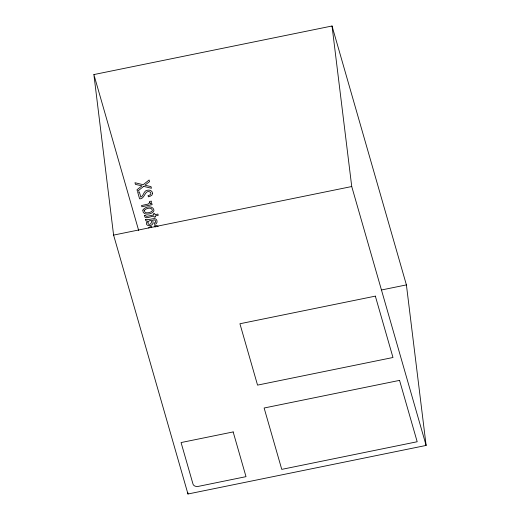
<?xml version="1.0" encoding="UTF-8"?>
<svg xmlns="http://www.w3.org/2000/svg" width="520" height="520" viewBox="0 0 520 520"><rect width="100%" height="100%" fill="white"/><g stroke="black" fill="none" stroke-linecap="round" stroke-linejoin="round"><path stroke-width="0.78" d="M93.88 74.568L332.026 26L406.406 284.901L426.121 445.432L187.974 494L113.594 235.099L93.88 74.568L138.691 230.536M113.594 235.099L351.735 186.531L332.026 26M381.797 289.919L406.406 284.901M155.779 226.844L154.863 226.844L154.524 225.674L156.37 225.622L158.178 226.33M351.735 186.531L426.121 445.432M151.678 227.494L151.34 226.323L149.675 227.032A3.607 2.548 -7 0 0 148.642 227.936M187.779 492.394L187.974 494M144.417 215.618C144.781 220.279 151.626 215.722 153.959 216.177L154.238 217.152L155.642 216.859L155.363 215.891L158.23 215.306L157.885 214.084L155.019 214.669L154.687 213.525L153.276 213.811L153.608 214.955L146.906 216.327L146.113 216.216L145.782 215.339L144.417 215.618M145.457 219.414L145.834 220.786L147.427 221.072C142.72 227.389 155.916 227.149 152.542 220.363L154.245 219.823L155.311 220.519L155.669 222.066L154.16 223.243L154.486 224.367C157.937 224.322 157.885 219.083 154.739 218.576C151.417 218.777 147.94 220.097 145.457 219.414M149.727 202.319L148.421 204.003L141.524 205.543L141.869 206.745L152.139 204.653L151.808 203.508L150.033 203.866L151.483 202.215L151.314 201.123L149.494 201.494L149.727 202.319M142.876 210.132C142.363 215.488 150.287 214.754 152.977 212.141A4.335 3.062 -7 0 0 153.92 210.119C152.965 205.082 144.768 206.466 142.876 210.132M152.523 193.518L151.924 195.111L149.981 196.352L148.395 196.814L148.037 195.585C149.682 195.514 151.847 193.875 150.41 192.192C144.573 188.897 145.21 199.232 139.601 198.855L137.709 192.264L139.341 191.932L140.842 197.171C143.962 195.8 143.462 190.632 147.362 190.249C149.611 189.65 152.607 190.84 152.523 193.518M147.914 222.099C147.641 226.714 152.809 223.639 151.307 220.344L149.195 220.838L147.914 222.099M144.398 210.262C143.923 214.039 149.669 212.966 151.56 211.556A2.405 1.696 -7 0 0 152.38 210.236C151.645 206.707 146.048 208.254 144.398 210.262M143.656 186.368L137.449 191.367L136.988 189.761L141.999 185.848L135.441 184.379L134.966 182.722L143.182 184.717L149.097 180.011L149.552 181.597L144.879 185.192L150.995 186.608L151.47 188.272L143.656 186.368M375.349 296.133L239.922 323.752L257.55 385.119L392.977 357.5L375.349 296.133M399.555 380.38L264.127 408.005L281.756 469.372L417.183 441.747L399.555 380.38M233.161 431.932L181.071 442.559L193.024 484.159A4.57 3.224 -7 0 0 198.386 486.369L246.006 476.658L233.161 431.932"/></g></svg>
